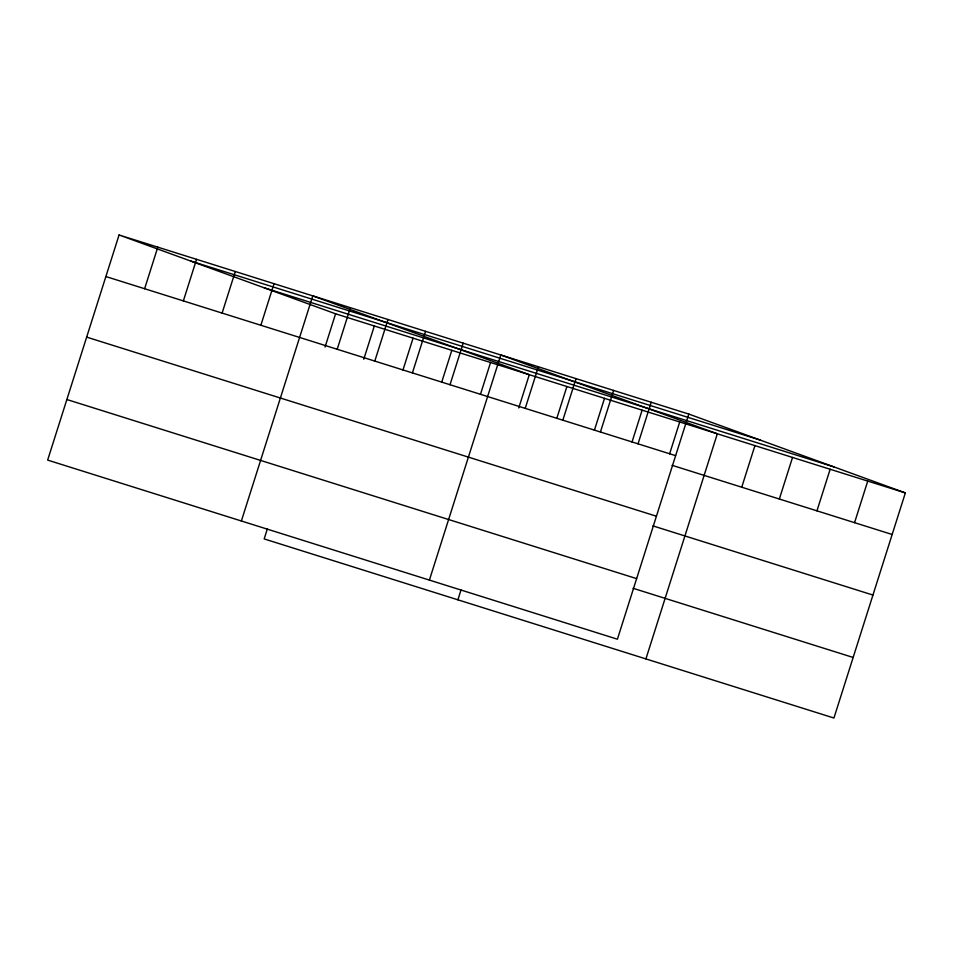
<?xml version="1.0" encoding="UTF-8"?>
<svg xmlns="http://www.w3.org/2000/svg" width="953" height="953" viewBox="0 0 953 953"><rect width="100%" height="100%" fill="white"/><g stroke="black" fill="none" stroke-linecap="round" stroke-linejoin="round"><path stroke-width="1.43" d="M119.065 234.974L47.65 460.096L617.413 639.201L688.828 414.079L119.065 234.974L335.587 313.799L905.35 492.904L833.935 718.026L264.172 538.921L267.293 529.058M144.618 288.735L157.805 247.149M183.357 300.91L196.556 259.335M222.109 313.096L235.296 271.51M260.848 325.271L274.035 283.684M241.371 520.993L312.787 295.871L529.308 374.696L518.754 407.955M325.033 347.071L335.587 313.799M337.195 349.274L350.394 307.688M363.772 359.245L374.326 325.974M374.803 361.092L387.99 319.505M402.964 370.038L413.066 338.16M412.411 372.909L425.598 331.334M441.704 382.213L451.817 350.335M450.007 384.738L463.206 343.151M480.443 394.399L490.557 362.521M429.398 580.091L500.813 354.969L717.323 433.794L645.908 658.928M457.893 599.818L461.014 589.955M525.222 408.372L538.409 366.798M556.79 418.391L566.904 386.513M562.83 420.19L576.017 378.615M594.398 430.22L604.512 398.342M600.426 432.019L613.625 390.432M632.006 442.037L642.119 410.159M638.034 443.836L651.221 402.249M669.614 453.854L679.727 421.976M741.744 487.197L754.931 445.623M779.34 499.027L792.539 457.44M816.947 510.844L830.146 469.257M854.555 522.661L867.742 481.086M190.517 260.979L760.28 440.083M264.136 287.782L833.899 466.887M105.878 276.549L675.641 455.653M672.103 465.314L892.163 534.49M86.663 337.124L656.426 516.228M652.888 525.877L872.948 595.053M66.865 399.521L636.628 578.626M633.09 588.287L853.149 657.463M688.828 414.079L905.35 492.904"/></g></svg>
